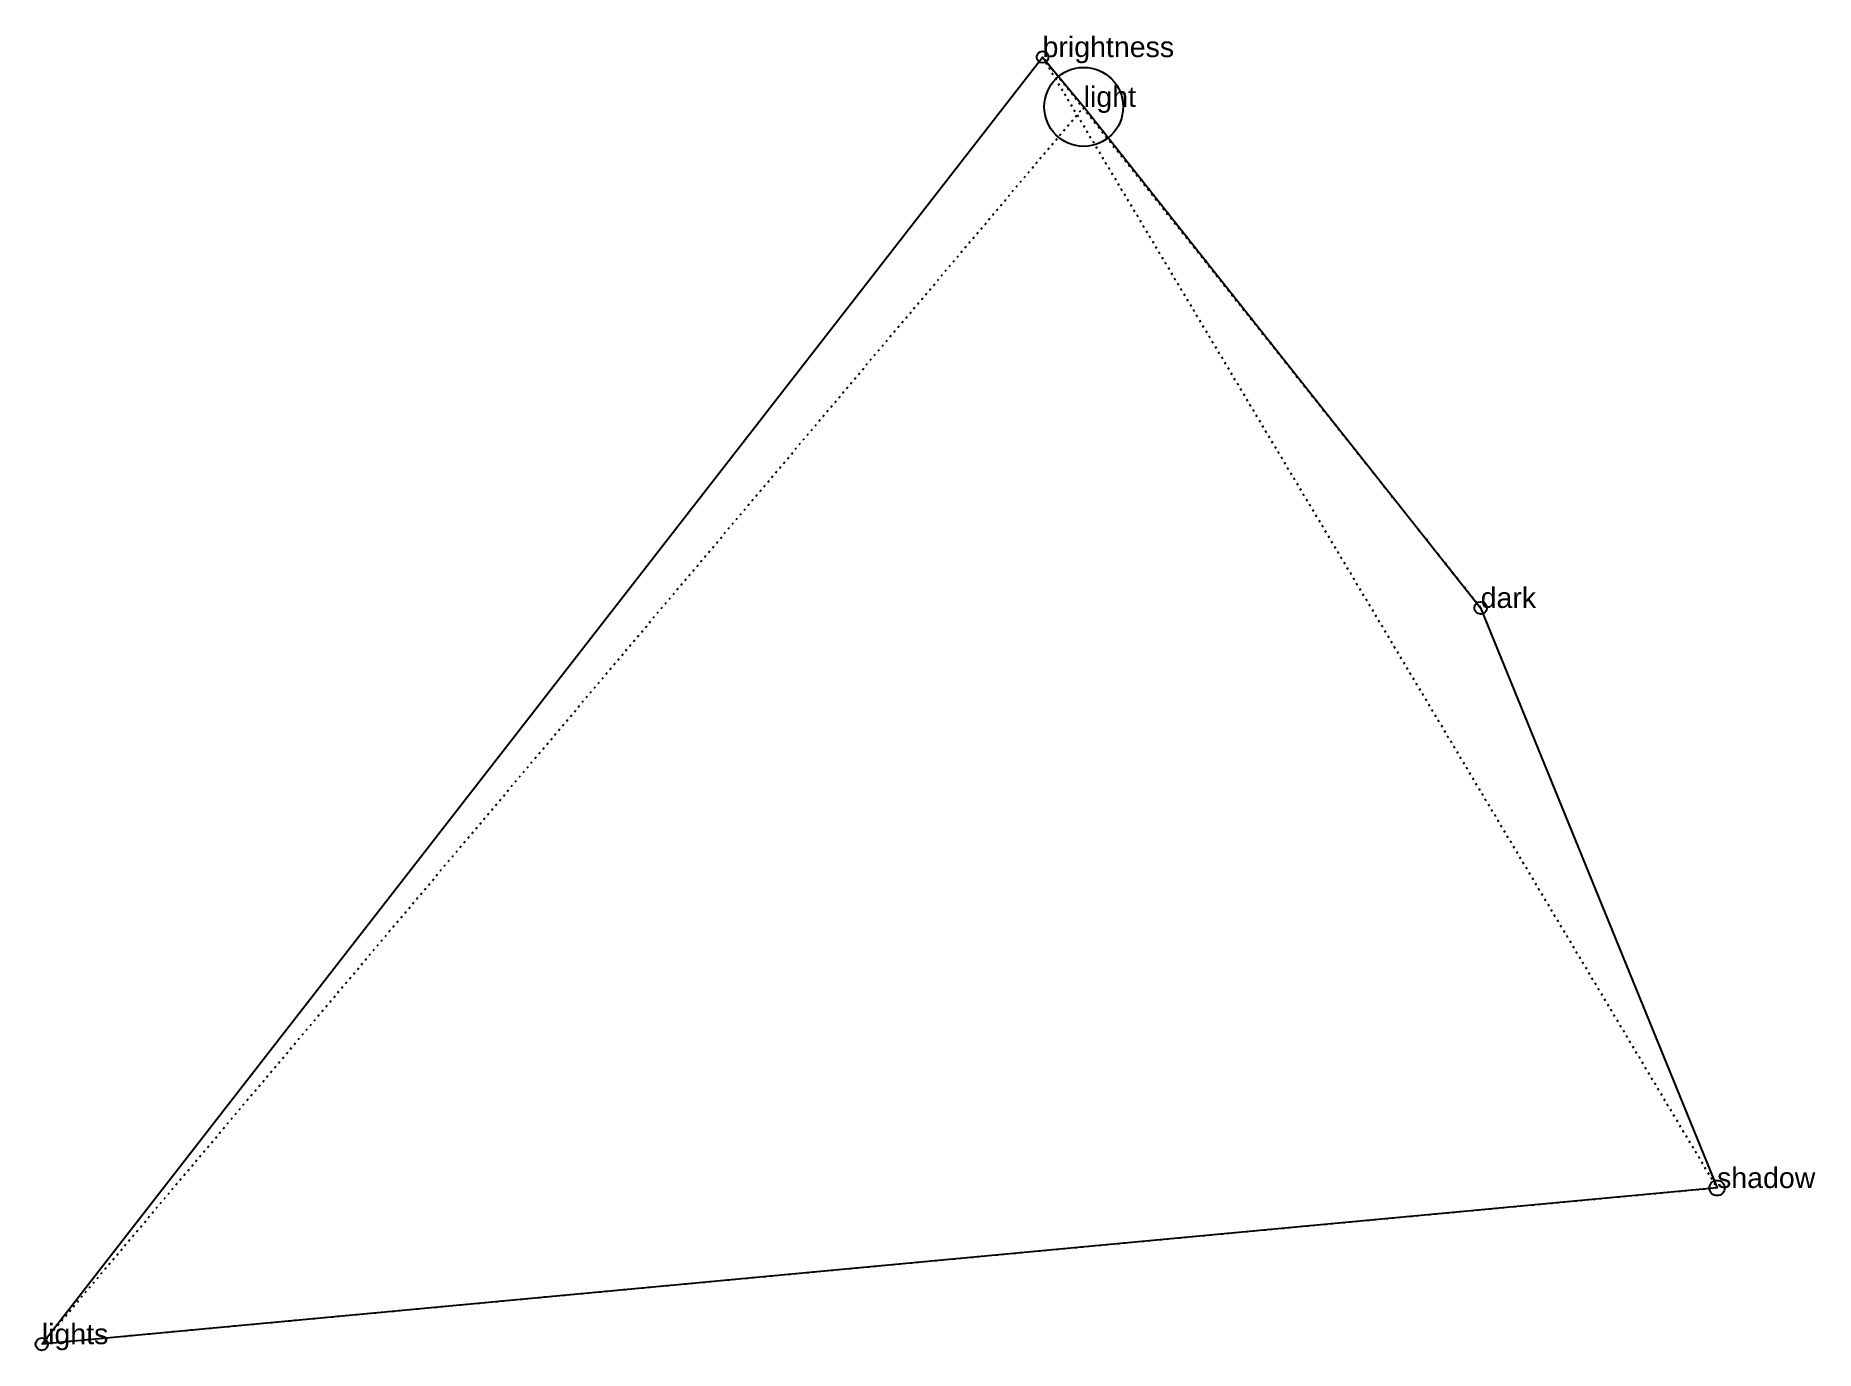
# Model space of a CAD drawing. Extents: x -32.4 to 54.7, y -5.7 to 58.7.
import ezdxf

# ---------------------------------------------------------------- set-up
doc = ezdxf.new("R2010")
doc.units = 0
doc.linetypes.add('DOT', pattern=[0.2, 0, -0.2])
doc.layers.add('TEXT', color=1, linetype='CONTINUOUS')
doc.styles.get("Standard").update_dxf_attribs({"font": 'arial.ttf'})

msp = doc.modelspace()

# ---------------------------------------------------------------- linework, layer by layer
for centre, radius in [((16.883, 57.604), 0.286), ((18.898, 55.167), 1.932), ((38.346, 30.63), 0.304), ((49.929, 2.223), 0.375), ((-32.146, -5.426), 0.304)]:
    msp.add_circle(centre, radius)
at = {"layer": 'INTERNAL', "linetype": 'DOT'}
msp.add_polyline3d([(18.898, 55.167, 0), (38.346, 30.63, 0), (16.883, 57.604, 0), (49.929, 2.223, 0), (-32.146, -5.426, 0), (18.898, 55.167, 0)], close=True, dxfattribs=at)
at = {"layer": 'OUTLINE', "linetype": 'CONTINUOUS'}
msp.add_polyline3d([(-32.146, -5.426, 0), (16.883, 57.604, 0), (18.898, 55.167, 0), (38.346, 30.63, 0), (49.929, 2.223, 0), (-32.146, -5.426, 0)], close=True, dxfattribs=at)

# ---------------------------------------------------------------- texts
at = {"layer": 'TEXT'}
for s, p in [('brightness', (16.883, 57.604)), ('light', (18.898, 55.167)), ('dark', (38.346, 30.63)), ('shadow', (49.929, 2.223)), ('lights', (-32.146, -5.426))]:
    msp.add_text(s, height=1, dxfattribs=at).set_placement(p)

doc.saveas('drawing.dxf')
